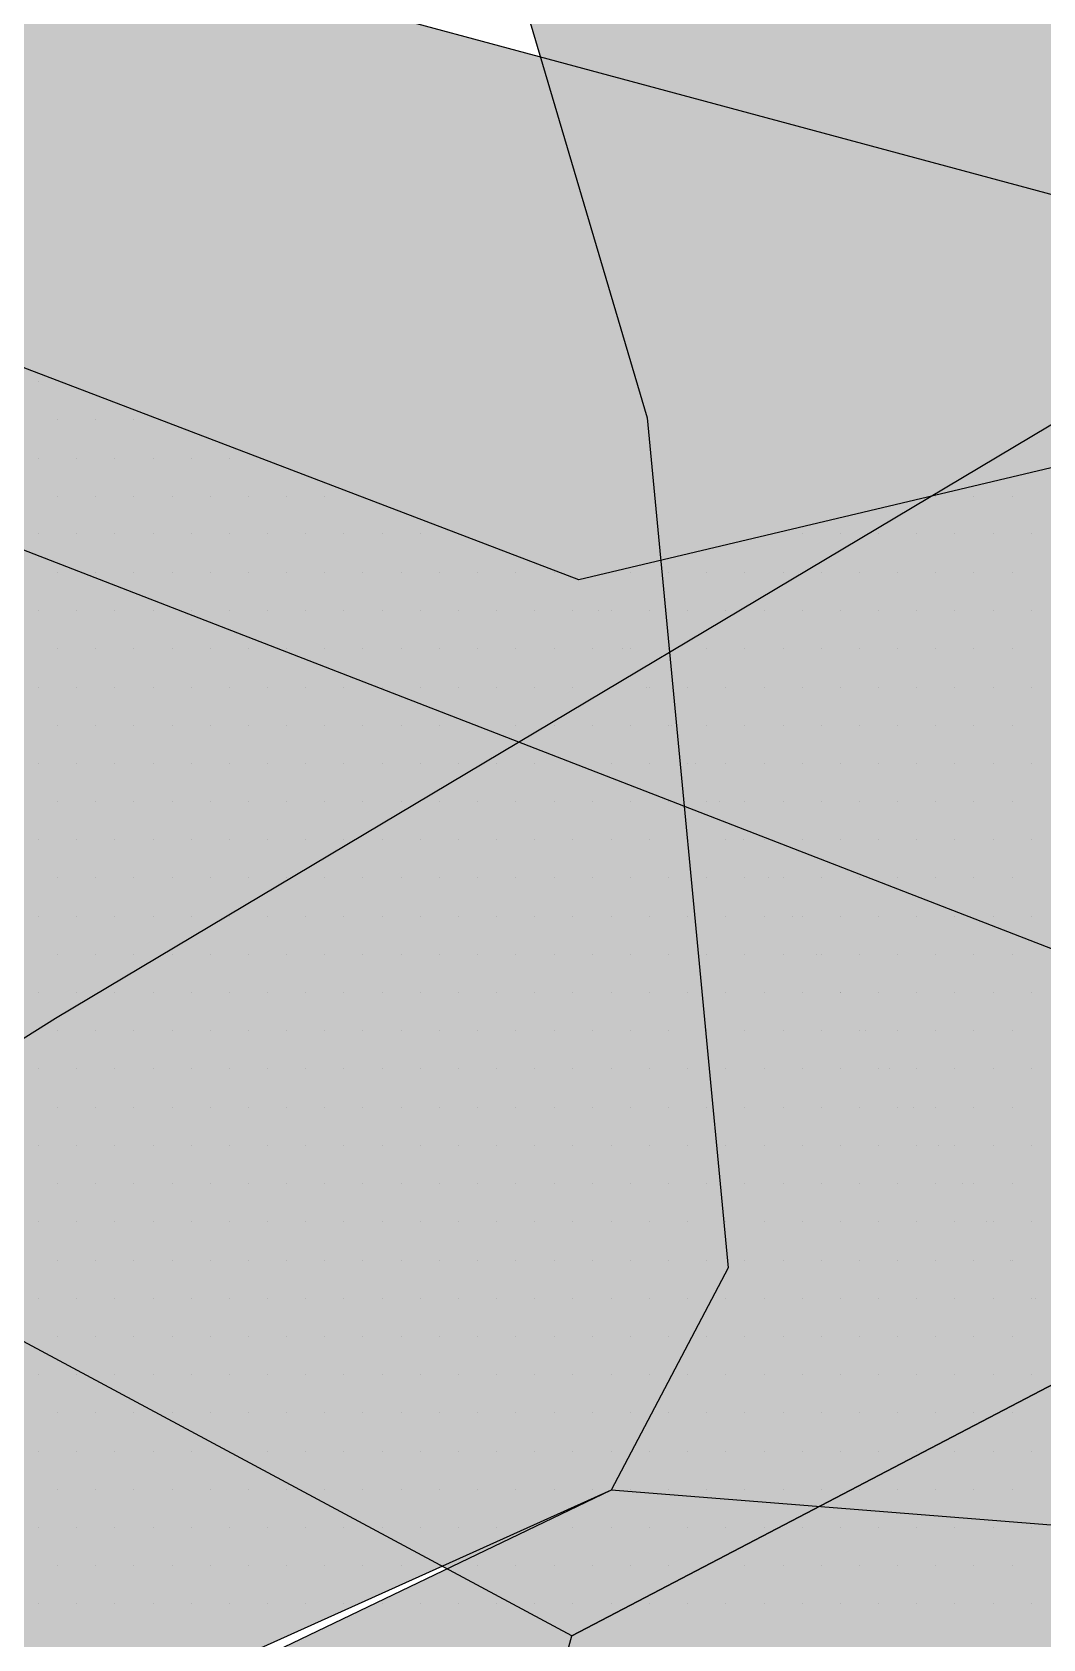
# Paper-space layout 'TOP_A1_00200_01-01-2017_MODELE' of a CAD drawing. Header units: metres. Extents: x 1274 to 2143, y 12 to 312.
# Drawn here: x 2044.582 to 2046.039, y 284.895 to 287.211 of the extents above; entities that cross this region are included whole.
import ezdxf

# ---------------------------------------------------------------- set-up
doc = ezdxf.new("R2010")
doc.units = ezdxf.units.M
doc.header["$LTSCALE"] = 2
doc.set_wipeout_variables(frame=1)
doc.linetypes.add('CACHEX2', pattern=[0.75, 0.5, -0.25])
for name, color, linetype in [('CARTOUCHE', 7, 'Continuous'), ('LOGO', 4, 'Continuous'), ('rosace', 7, 'Continuous')]:
    doc.layers.add(name, color=color, linetype=linetype)

# ---------------------------------------------------------------- blocks, each defined once
blk = doc.blocks.new('A$C715108E3')
at = {"layer": 'LOGO', "color": 131}
for p, q in [((-11.7628, -10.304), (-11.7628, -10.304)), ((-11.7174, -10.3952), (-11.7174, -10.3952)), ((-11.6252, -10.3952), (-11.6252, -10.3952)), ((-11.5342, -10.3952), (-11.5342, -10.3952)), ((-11.7628, -10.4878), (-11.7628, -10.4878)), ((-11.6713, -10.4878), (-11.6713, -10.4878)), ((-11.5795, -10.4878), (-11.5795, -10.4878)), ((-11.4877, -10.4878), (-11.4877, -10.4878)), ((-11.3966, -10.4878), (-11.3966, -10.4878)), ((-11.3046, -10.4878), (-11.3046, -10.4878)), ((-11.7174, -10.5791), (-11.7174, -10.5791)), ((-11.6252, -10.5791), (-11.6252, -10.5791)), ((-11.5342, -10.5791), (-11.5342, -10.5791)), ((-11.4421, -10.5791), (-11.4421, -10.5791)), ((-11.3501, -10.5791), (-11.3501, -10.5791)), ((-11.2587, -10.5791), (-11.2587, -10.5791)), ((-11.1668, -10.5791), (-11.1668, -10.5791)), ((-11.0748, -10.5791), (-11.0748, -10.5791)), ((-9.6182, -10.5791), (-9.6182, -10.5791)), ((-9.6072, -10.5791), (-9.6072, -10.5791)), ((-9.5159, -10.5791), (-9.5159, -10.5791)), ((-9.4239, -10.5791), (-9.4239, -10.5791)), ((-11.7628, -10.6702), (-11.7628, -10.6702)), ((-11.6713, -10.6702), (-11.6713, -10.6702)), ((-11.5795, -10.6702), (-11.5795, -10.6702)), ((-11.4877, -10.6702), (-11.4877, -10.6702)), ((-11.3966, -10.6702), (-11.3966, -10.6702)), ((-11.3046, -10.6702), (-11.3046, -10.6702)), ((-11.2124, -10.6702), (-11.2124, -10.6702)), ((-11.1213, -10.6702), (-11.1213, -10.6702)), ((-11.0293, -10.6702), (-11.0293, -10.6702)), ((-10.9374, -10.6702), (-10.9374, -10.6702)), ((-10.846, -10.6702), (-10.846, -10.6702)), ((-10.7541, -10.6702), (-10.7541, -10.6702)), ((-10.0047, -10.6702), (-10.0047, -10.6702)), ((-9.9284, -10.6702), (-9.9284, -10.6702)), ((-9.8368, -10.6702), (-9.8368, -10.6702)), ((-9.7447, -10.6702), (-9.7447, -10.6702)), ((-9.6535, -10.6702), (-9.6535, -10.6702)), ((-9.5614, -10.6702), (-9.5614, -10.6702)), ((-9.4696, -10.6702), (-9.4696, -10.6702)), ((-9.3778, -10.6702), (-9.3778, -10.6702)), ((-11.7174, -10.763), (-11.7174, -10.763)), ((-11.6252, -10.763), (-11.6252, -10.763)), ((-11.5342, -10.763), (-11.5342, -10.763)), ((-11.4421, -10.763), (-11.4421, -10.763)), ((-11.3501, -10.763), (-11.3501, -10.763)), ((-11.2587, -10.763), (-11.2587, -10.763)), ((-11.1668, -10.763), (-11.1668, -10.763)), ((-11.0748, -10.763), (-11.0748, -10.763)), ((-10.9835, -10.763), (-10.9835, -10.763)), ((-10.8917, -10.763), (-10.8917, -10.763)), ((-10.7995, -10.763), (-10.7995, -10.763)), ((-10.7084, -10.763), (-10.7084, -10.763)), ((-10.6166, -10.763), (-10.6166, -10.763)), ((-10.5246, -10.763), (-10.5246, -10.763)), ((-10.3921, -10.763), (-10.3921, -10.763)), ((-10.3413, -10.763), (-10.3413, -10.763)), ((-10.2496, -10.763), (-10.2496, -10.763)), ((-10.1576, -10.763), (-10.1576, -10.763)), ((-10.0662, -10.763), (-10.0662, -10.763)), ((-9.9745, -10.763), (-9.9745, -10.763)), ((-9.8825, -10.763), (-9.8825, -10.763)), ((-9.7912, -10.763), (-9.7912, -10.763)), ((-9.6992, -10.763), (-9.6992, -10.763)), ((-9.6072, -10.763), (-9.6072, -10.763)), ((-9.5159, -10.763), (-9.5159, -10.763)), ((-9.4239, -10.763), (-9.4239, -10.763)), ((-11.7628, -10.8542), (-11.7628, -10.8542)), ((-11.6713, -10.8542), (-11.6713, -10.8542)), ((-11.5795, -10.8542), (-11.5795, -10.8542)), ((-11.4877, -10.8542), (-11.4877, -10.8542)), ((-11.3966, -10.8542), (-11.3966, -10.8542)), ((-11.3046, -10.8542), (-11.3046, -10.8542)), ((-11.2124, -10.8542), (-11.2124, -10.8542)), ((-11.1213, -10.8542), (-11.1213, -10.8542)), ((-11.0293, -10.8542), (-11.0293, -10.8542)), ((-10.9374, -10.8542), (-10.9374, -10.8542)), ((-10.846, -10.8542), (-10.846, -10.8542)), ((-10.7541, -10.8542), (-10.7541, -10.8542)), ((-10.6623, -10.8542), (-10.6623, -10.8542)), ((-10.5705, -10.8542), (-10.5705, -10.8542)), ((-10.479, -10.8542), (-10.479, -10.8542)), ((-10.4179, -10.8542), (-10.4179, -10.8542)), ((-10.387, -10.8542), (-10.387, -10.8542)), ((-10.2954, -10.8542), (-10.2954, -10.8542)), ((-10.2037, -10.8542), (-10.2037, -10.8542)), ((-10.1121, -10.8542), (-10.1121, -10.8542)), ((-10.02, -10.8542), (-10.02, -10.8542)), ((-9.9284, -10.8542), (-9.9284, -10.8542)), ((-9.8368, -10.8542), (-9.8368, -10.8542)), ((-9.7447, -10.8542), (-9.7447, -10.8542)), ((-9.6535, -10.8542), (-9.6535, -10.8542)), ((-9.5614, -10.8542), (-9.5614, -10.8542)), ((-9.4696, -10.8542), (-9.4696, -10.8542)), ((-9.3778, -10.8542), (-9.3778, -10.8542)), ((-11.7174, -10.9455), (-11.7174, -10.9455)), ((-11.6252, -10.9455), (-11.6252, -10.9455)), ((-11.5342, -10.9455), (-11.5342, -10.9455)), ((-11.4421, -10.9455), (-11.4421, -10.9455)), ((-11.3501, -10.9455), (-11.3501, -10.9455)), ((-11.2587, -10.9455), (-11.2587, -10.9455)), ((-11.1668, -10.9455), (-11.1668, -10.9455)), ((-11.0748, -10.9455), (-11.0748, -10.9455)), ((-10.9835, -10.9455), (-10.9835, -10.9455)), ((-10.8917, -10.9455), (-10.8917, -10.9455)), ((-10.7995, -10.9455), (-10.7995, -10.9455)), ((-10.7084, -10.9455), (-10.7084, -10.9455)), ((-10.6166, -10.9455), (-10.6166, -10.9455)), ((-10.5246, -10.9455), (-10.5246, -10.9455)), ((-10.4325, -10.9455), (-10.4325, -10.9455)), ((-10.3598, -10.9455), (-10.3598, -10.9455)), ((-10.3413, -10.9455), (-10.3413, -10.9455)), ((-10.2496, -10.9455), (-10.2496, -10.9455)), ((-10.1576, -10.9455), (-10.1576, -10.9455)), ((-10.0662, -10.9455), (-10.0662, -10.9455)), ((-9.9745, -10.9455), (-9.9745, -10.9455)), ((-9.8825, -10.9455), (-9.8825, -10.9455)), ((-9.7912, -10.9455), (-9.7912, -10.9455)), ((-9.6992, -10.9455), (-9.6992, -10.9455)), ((-9.6072, -10.9455), (-9.6072, -10.9455)), ((-9.5159, -10.9455), (-9.5159, -10.9455)), ((-9.4239, -10.9455), (-9.4239, -10.9455)), ((-11.7628, -11.0383), (-11.7628, -11.0383)), ((-11.6713, -11.0383), (-11.6713, -11.0383)), ((-11.5795, -11.0383), (-11.5795, -11.0383)), ((-11.4877, -11.0383), (-11.4877, -11.0383)), ((-11.3966, -11.0383), (-11.3966, -11.0383)), ((-11.3046, -11.0383), (-11.3046, -11.0383)), ((-11.2124, -11.0383), (-11.2124, -11.0383)), ((-11.1213, -11.0383), (-11.1213, -11.0383)), ((-11.0293, -11.0383), (-11.0293, -11.0383)), ((-10.9374, -11.0383), (-10.9374, -11.0383)), ((-10.846, -11.0383), (-10.846, -11.0383)), ((-10.7541, -11.0383), (-10.7541, -11.0383)), ((-10.6623, -11.0383), (-10.6623, -11.0383)), ((-10.5705, -11.0383), (-10.5705, -11.0383)), ((-10.479, -11.0383), (-10.479, -11.0383)), ((-10.387, -11.0383), (-10.387, -11.0383)), ((-10.3015, -11.0383), (-10.3015, -11.0383)), ((-10.2954, -11.0383), (-10.2954, -11.0383)), ((-10.2037, -11.0383), (-10.2037, -11.0383)), ((-10.1121, -11.0383), (-10.1121, -11.0383)), ((-10.02, -11.0383), (-10.02, -11.0383)), ((-9.9284, -11.0383), (-9.9284, -11.0383)), ((-9.8368, -11.0383), (-9.8368, -11.0383)), ((-9.7447, -11.0383), (-9.7447, -11.0383)), ((-9.6535, -11.0383), (-9.6535, -11.0383)), ((-9.5614, -11.0383), (-9.5614, -11.0383)), ((-9.4696, -11.0383), (-9.4696, -11.0383)), ((-9.3778, -11.0383), (-9.3778, -11.0383)), ((-11.7174, -11.1293), (-11.7174, -11.1293)), ((-11.6252, -11.1293), (-11.6252, -11.1293)), ((-11.5342, -11.1293), (-11.5342, -11.1293)), ((-11.4421, -11.1293), (-11.4421, -11.1293)), ((-11.3501, -11.1293), (-11.3501, -11.1293)), ((-11.2587, -11.1293), (-11.2587, -11.1293)), ((-11.1668, -11.1293), (-11.1668, -11.1293)), ((-11.0748, -11.1293), (-11.0748, -11.1293)), ((-10.9835, -11.1293), (-10.9835, -11.1293)), ((-10.8917, -11.1293), (-10.8917, -11.1293)), ((-10.7995, -11.1293), (-10.7995, -11.1293)), ((-10.7084, -11.1293), (-10.7084, -11.1293)), ((-10.6166, -11.1293), (-10.6166, -11.1293)), ((-10.5246, -11.1293), (-10.5246, -11.1293)), ((-10.4325, -11.1293), (-10.4325, -11.1293)), ((-10.3415, -11.1293), (-10.3415, -11.1293)), ((-10.2496, -11.1293), (-10.2496, -11.1293)), ((-10.2434, -11.1293), (-10.2434, -11.1293)), ((-10.1576, -11.1293), (-10.1576, -11.1293)), ((-10.0662, -11.1293), (-10.0662, -11.1293)), ((-9.9745, -11.1293), (-9.9745, -11.1293)), ((-9.8825, -11.1293), (-9.8825, -11.1293)), ((-9.7912, -11.1293), (-9.7912, -11.1293)), ((-9.6992, -11.1293), (-9.6992, -11.1293)), ((-9.6072, -11.1293), (-9.6072, -11.1293)), ((-9.5159, -11.1293), (-9.5159, -11.1293)), ((-9.4239, -11.1293), (-9.4239, -11.1293)), ((-11.7628, -11.2208), (-11.7628, -11.2208)), ((-11.6713, -11.2208), (-11.6713, -11.2208)), ((-11.5795, -11.2208), (-11.5795, -11.2208)), ((-11.4877, -11.2208), (-11.4877, -11.2208)), ((-11.3966, -11.2208), (-11.3966, -11.2208)), ((-11.3046, -11.2208), (-11.3046, -11.2208)), ((-11.2124, -11.2208), (-11.2124, -11.2208)), ((-11.1213, -11.2208), (-11.1213, -11.2208)), ((-11.0293, -11.2208), (-11.0293, -11.2208)), ((-10.9374, -11.2208), (-10.9374, -11.2208)), ((-10.846, -11.2208), (-10.846, -11.2208)), ((-10.7541, -11.2208), (-10.7541, -11.2208)), ((-10.6623, -11.2208), (-10.6623, -11.2208)), ((-10.5705, -11.2208), (-10.5705, -11.2208)), ((-10.479, -11.2208), (-10.479, -11.2208)), ((-10.387, -11.2208), (-10.387, -11.2208)), ((-10.2954, -11.2208), (-10.2954, -11.2208)), ((-10.2037, -11.2208), (-10.2037, -11.2208)), ((-10.1848, -11.2208), (-10.1848, -11.2208)), ((-10.1121, -11.2208), (-10.1121, -11.2208)), ((-10.02, -11.2208), (-10.02, -11.2208)), ((-9.9284, -11.2208), (-9.9284, -11.2208)), ((-9.8368, -11.2208), (-9.8368, -11.2208)), ((-9.7447, -11.2208), (-9.7447, -11.2208)), ((-9.6535, -11.2208), (-9.6535, -11.2208)), ((-9.5614, -11.2208), (-9.5614, -11.2208)), ((-9.4696, -11.2208), (-9.4696, -11.2208)), ((-9.3778, -11.2208), (-9.3778, -11.2208)), ((-11.7174, -11.3132), (-11.7174, -11.3132)), ((-11.6252, -11.3132), (-11.6252, -11.3132)), ((-11.5342, -11.3132), (-11.5342, -11.3132)), ((-11.4421, -11.3132), (-11.4421, -11.3132)), ((-11.3501, -11.3132), (-11.3501, -11.3132)), ((-11.2587, -11.3132), (-11.2587, -11.3132)), ((-11.1668, -11.3132), (-11.1668, -11.3132)), ((-11.0748, -11.3132), (-11.0748, -11.3132)), ((-10.9835, -11.3132), (-10.9835, -11.3132)), ((-10.8917, -11.3132), (-10.8917, -11.3132)), ((-10.7995, -11.3132), (-10.7995, -11.3132)), ((-10.7084, -11.3132), (-10.7084, -11.3132)), ((-10.6166, -11.3132), (-10.6166, -11.3132)), ((-10.5246, -11.3132), (-10.5246, -11.3132)), ((-10.4325, -11.3132), (-10.4325, -11.3132)), ((-10.3415, -11.3132), (-10.3415, -11.3132)), ((-10.2496, -11.3132), (-10.2496, -11.3132)), ((-10.1578, -11.3132), (-10.1578, -11.3132)), ((-10.1267, -11.3132), (-10.1267, -11.3132)), ((-10.0662, -11.3132), (-10.0662, -11.3132)), ((-9.9745, -11.3132), (-9.9745, -11.3132)), ((-9.8825, -11.3132), (-9.8825, -11.3132)), ((-9.7912, -11.3132), (-9.7912, -11.3132)), ((-9.6992, -11.3132), (-9.6992, -11.3132)), ((-9.6072, -11.3132), (-9.6072, -11.3132)), ((-9.5159, -11.3132), (-9.5159, -11.3132)), ((-9.4239, -11.3132), (-9.4239, -11.3132)), ((-11.7628, -11.4048), (-11.7628, -11.4048)), ((-11.6713, -11.4048), (-11.6713, -11.4048)), ((-11.5795, -11.4048), (-11.5795, -11.4048)), ((-11.4877, -11.4048), (-11.4877, -11.4048)), ((-11.3966, -11.4048), (-11.3966, -11.4048)), ((-11.3046, -11.4048), (-11.3046, -11.4048)), ((-11.2124, -11.4048), (-11.2124, -11.4048)), ((-11.1213, -11.4048), (-11.1213, -11.4048)), ((-11.0293, -11.4048), (-11.0293, -11.4048)), ((-10.9374, -11.4048), (-10.9374, -11.4048)), ((-10.846, -11.4048), (-10.846, -11.4048)), ((-10.7541, -11.4048), (-10.7541, -11.4048)), ((-10.6623, -11.4048), (-10.6623, -11.4048)), ((-10.5705, -11.4048), (-10.5705, -11.4048)), ((-10.479, -11.4048), (-10.479, -11.4048)), ((-10.387, -11.4048), (-10.387, -11.4048)), ((-10.2954, -11.4048), (-10.2954, -11.4048)), ((-10.2037, -11.4048), (-10.2037, -11.4048)), ((-10.1117, -11.4048), (-10.1117, -11.4048)), ((-10.0684, -11.4048), (-10.0684, -11.4048)), ((-10.02, -11.4048), (-10.02, -11.4048)), ((-9.9284, -11.4048), (-9.9284, -11.4048)), ((-9.8368, -11.4048), (-9.8368, -11.4048)), ((-9.7447, -11.4048), (-9.7447, -11.4048)), ((-9.6535, -11.4048), (-9.6535, -11.4048)), ((-9.5614, -11.4048), (-9.5614, -11.4048)), ((-9.4696, -11.4048), (-9.4696, -11.4048)), ((-9.3778, -11.4048), (-9.3778, -11.4048)), ((-11.7174, -11.4959), (-11.7174, -11.4959)), ((-11.6252, -11.4959), (-11.6252, -11.4959)), ((-11.5342, -11.4959), (-11.5342, -11.4959)), ((-11.4421, -11.4959), (-11.4421, -11.4959)), ((-11.3501, -11.4959), (-11.3501, -11.4959)), ((-11.2587, -11.4959), (-11.2587, -11.4959)), ((-11.1668, -11.4959), (-11.1668, -11.4959)), ((-11.0748, -11.4959), (-11.0748, -11.4959)), ((-10.9835, -11.4959), (-10.9835, -11.4959)), ((-10.8917, -11.4959), (-10.8917, -11.4959)), ((-10.7995, -11.4959), (-10.7995, -11.4959)), ((-10.7084, -11.4959), (-10.7084, -11.4959)), ((-10.6166, -11.4959), (-10.6166, -11.4959)), ((-10.5246, -11.4959), (-10.5246, -11.4959)), ((-10.4325, -11.4959), (-10.4325, -11.4959)), ((-10.3415, -11.4959), (-10.3415, -11.4959)), ((-10.2496, -11.4959), (-10.2496, -11.4959)), ((-10.1578, -11.4959), (-10.1578, -11.4959)), ((-10.0662, -11.4959), (-10.0662, -11.4959)), ((-10.0103, -11.4959), (-10.0103, -11.4959)), ((-9.9745, -11.4959), (-9.9745, -11.4959)), ((-9.8825, -11.4959), (-9.8825, -11.4959)), ((-9.7912, -11.4959), (-9.7912, -11.4959)), ((-9.6992, -11.4959), (-9.6992, -11.4959)), ((-9.6072, -11.4959), (-9.6072, -11.4959)), ((-9.5159, -11.4959), (-9.5159, -11.4959)), ((-9.4239, -11.4959), (-9.4239, -11.4959)), ((-11.7628, -11.5885), (-11.7628, -11.5885)), ((-11.6713, -11.5885), (-11.6713, -11.5885)), ((-11.5795, -11.5885), (-11.5795, -11.5885)), ((-11.4877, -11.5885), (-11.4877, -11.5885)), ((-11.3966, -11.5885), (-11.3966, -11.5885)), ((-11.3046, -11.5885), (-11.3046, -11.5885)), ((-11.2124, -11.5885), (-11.2124, -11.5885)), ((-11.1213, -11.5885), (-11.1213, -11.5885)), ((-11.0293, -11.5885), (-11.0293, -11.5885)), ((-10.9374, -11.5885), (-10.9374, -11.5885)), ((-10.846, -11.5885), (-10.846, -11.5885)), ((-10.7541, -11.5885), (-10.7541, -11.5885)), ((-10.6623, -11.5885), (-10.6623, -11.5885)), ((-10.5705, -11.5885), (-10.5705, -11.5885)), ((-10.479, -11.5885), (-10.479, -11.5885)), ((-10.387, -11.5885), (-10.387, -11.5885)), ((-10.2954, -11.5885), (-10.2954, -11.5885)), ((-10.2037, -11.5885), (-10.2037, -11.5885)), ((-10.1117, -11.5885), (-10.1117, -11.5885)), ((-10.0199, -11.5885), (-10.0199, -11.5885)), ((-9.952, -11.5885), (-9.952, -11.5885)), ((-9.9284, -11.5885), (-9.9284, -11.5885)), ((-9.8368, -11.5885), (-9.8368, -11.5885)), ((-9.7447, -11.5885), (-9.7447, -11.5885)), ((-9.6535, -11.5885), (-9.6535, -11.5885)), ((-9.5614, -11.5885), (-9.5614, -11.5885)), ((-9.4696, -11.5885), (-9.4696, -11.5885)), ((-9.3778, -11.5885), (-9.3778, -11.5885)), ((-11.7174, -11.68), (-11.7174, -11.68)), ((-11.6252, -11.68), (-11.6252, -11.68)), ((-11.5342, -11.68), (-11.5342, -11.68)), ((-11.4421, -11.68), (-11.4421, -11.68)), ((-11.3501, -11.68), (-11.3501, -11.68)), ((-11.2587, -11.68), (-11.2587, -11.68)), ((-11.1668, -11.68), (-11.1668, -11.68)), ((-11.0748, -11.68), (-11.0748, -11.68)), ((-10.9835, -11.68), (-10.9835, -11.68)), ((-10.8917, -11.68), (-10.8917, -11.68)), ((-10.7995, -11.68), (-10.7995, -11.68)), ((-10.7084, -11.68), (-10.7084, -11.68)), ((-10.6166, -11.68), (-10.6166, -11.68)), ((-10.5246, -11.68), (-10.5246, -11.68)), ((-10.4325, -11.68), (-10.4325, -11.68)), ((-10.3415, -11.68), (-10.3415, -11.68)), ((-10.2496, -11.68), (-10.2496, -11.68)), ((-10.1578, -11.68), (-10.1578, -11.68)), ((-10.0662, -11.68), (-10.0662, -11.68)), ((-9.9745, -11.68), (-9.9745, -11.68)), ((-9.8934, -11.68), (-9.8934, -11.68)), ((-9.8825, -11.68), (-9.8825, -11.68)), ((-9.7912, -11.68), (-9.7912, -11.68)), ((-9.6992, -11.68), (-9.6992, -11.68)), ((-9.6072, -11.68), (-9.6072, -11.68)), ((-9.5159, -11.68), (-9.5159, -11.68)), ((-9.4239, -11.68), (-9.4239, -11.68)), ((-11.7628, -11.7722), (-11.7628, -11.7722)), ((-11.6713, -11.7722), (-11.6713, -11.7722)), ((-11.5795, -11.7722), (-11.5795, -11.7722)), ((-11.4877, -11.7722), (-11.4877, -11.7722)), ((-11.3966, -11.7722), (-11.3966, -11.7722)), ((-11.3046, -11.7722), (-11.3046, -11.7722)), ((-11.2124, -11.7722), (-11.2124, -11.7722)), ((-11.1213, -11.7722), (-11.1213, -11.7722)), ((-11.0293, -11.7722), (-11.0293, -11.7722)), ((-10.9374, -11.7722), (-10.9374, -11.7722)), ((-10.846, -11.7722), (-10.846, -11.7722)), ((-10.7541, -11.7722), (-10.7541, -11.7722)), ((-10.6623, -11.7722), (-10.6623, -11.7722)), ((-10.5705, -11.7722), (-10.5705, -11.7722)), ((-10.479, -11.7722), (-10.479, -11.7722)), ((-10.387, -11.7722), (-10.387, -11.7722)), ((-10.2954, -11.7722), (-10.2954, -11.7722)), ((-10.2037, -11.7722), (-10.2037, -11.7722)), ((-10.1117, -11.7722), (-10.1117, -11.7722)), ((-10.0199, -11.7722), (-10.0199, -11.7722)), ((-9.9284, -11.7722), (-9.9284, -11.7722)), ((-9.8368, -11.7722), (-9.8368, -11.7722)), ((-9.8353, -11.7722), (-9.8353, -11.7722)), ((-9.7447, -11.7722), (-9.7447, -11.7722)), ((-9.6535, -11.7722), (-9.6535, -11.7722)), ((-9.5614, -11.7722), (-9.5614, -11.7722)), ((-9.4696, -11.7722), (-9.4696, -11.7722)), ((-9.3778, -11.7722), (-9.3778, -11.7722)), ((-11.7174, -11.8636), (-11.7174, -11.8636)), ((-11.6252, -11.8636), (-11.6252, -11.8636)), ((-11.5342, -11.8636), (-11.5342, -11.8636)), ((-11.4421, -11.8636), (-11.4421, -11.8636)), ((-11.3501, -11.8636), (-11.3501, -11.8636)), ((-11.2587, -11.8636), (-11.2587, -11.8636)), ((-11.1668, -11.8636), (-11.1668, -11.8636)), ((-11.0748, -11.8636), (-11.0748, -11.8636)), ((-10.9835, -11.8636), (-10.9835, -11.8636)), ((-10.8917, -11.8636), (-10.8917, -11.8636)), ((-10.7995, -11.8636), (-10.7995, -11.8636)), ((-10.7084, -11.8636), (-10.7084, -11.8636)), ((-10.6166, -11.8636), (-10.6166, -11.8636)), ((-10.5246, -11.8636), (-10.5246, -11.8636)), ((-10.4325, -11.8636), (-10.4325, -11.8636)), ((-10.3415, -11.8636), (-10.3415, -11.8636)), ((-10.2496, -11.8636), (-10.2496, -11.8636)), ((-10.1578, -11.8636), (-10.1578, -11.8636)), ((-10.0662, -11.8636), (-10.0662, -11.8636)), ((-9.9745, -11.8636), (-9.9745, -11.8636)), ((-9.8825, -11.8636), (-9.8825, -11.8636)), ((-9.7912, -11.8636), (-9.7912, -11.8636)), ((-9.777, -11.8636), (-9.777, -11.8636)), ((-9.6992, -11.8636), (-9.6992, -11.8636)), ((-9.6072, -11.8636), (-9.6072, -11.8636)), ((-9.5159, -11.8636), (-9.5159, -11.8636)), ((-9.4239, -11.8636), (-9.4239, -11.8636)), ((-11.7628, -11.9551), (-11.7628, -11.9551)), ((-11.6713, -11.9551), (-11.6713, -11.9551)), ((-11.5795, -11.9551), (-11.5795, -11.9551)), ((-11.4877, -11.9551), (-11.4877, -11.9551)), ((-11.3966, -11.9551), (-11.3966, -11.9551)), ((-11.3046, -11.9551), (-11.3046, -11.9551)), ((-11.2124, -11.9551), (-11.2124, -11.9551)), ((-11.1213, -11.9551), (-11.1213, -11.9551)), ((-11.0293, -11.9551), (-11.0293, -11.9551)), ((-10.9374, -11.9551), (-10.9374, -11.9551)), ((-10.846, -11.9551), (-10.846, -11.9551)), ((-10.7541, -11.9551), (-10.7541, -11.9551)), ((-10.6623, -11.9551), (-10.6623, -11.9551)), ((-10.5705, -11.9551), (-10.5705, -11.9551)), ((-10.479, -11.9551), (-10.479, -11.9551)), ((-10.387, -11.9551), (-10.387, -11.9551)), ((-10.2954, -11.9551), (-10.2954, -11.9551)), ((-10.2037, -11.9551), (-10.2037, -11.9551)), ((-10.1117, -11.9551), (-10.1117, -11.9551)), ((-10.0199, -11.9551), (-10.0199, -11.9551)), ((-9.9284, -11.9551), (-9.9284, -11.9551)), ((-9.8368, -11.9551), (-9.8368, -11.9551)), ((-9.7447, -11.9551), (-9.7447, -11.9551)), ((-9.7189, -11.9551), (-9.7189, -11.9551)), ((-9.6535, -11.9551), (-9.6535, -11.9551)), ((-9.5614, -11.9551), (-9.5614, -11.9551)), ((-9.4696, -11.9551), (-9.4696, -11.9551)), ((-9.3778, -11.9551), (-9.3778, -11.9551)), ((-11.7174, -12.0473), (-11.7174, -12.0473)), ((-11.6252, -12.0473), (-11.6252, -12.0473)), ((-11.5342, -12.0473), (-11.5342, -12.0473)), ((-11.4421, -12.0473), (-11.4421, -12.0473)), ((-11.3501, -12.0473), (-11.3501, -12.0473)), ((-11.2587, -12.0473), (-11.2587, -12.0473)), ((-11.1668, -12.0473), (-11.1668, -12.0473)), ((-11.0748, -12.0473), (-11.0748, -12.0473)), ((-10.9835, -12.0473), (-10.9835, -12.0473)), ((-10.8917, -12.0473), (-10.8917, -12.0473)), ((-10.7995, -12.0473), (-10.7995, -12.0473)), ((-10.7084, -12.0473), (-10.7084, -12.0473)), ((-10.6166, -12.0473), (-10.6166, -12.0473)), ((-10.5246, -12.0473), (-10.5246, -12.0473)), ((-10.4325, -12.0473), (-10.4325, -12.0473)), ((-10.3415, -12.0473), (-10.3415, -12.0473)), ((-10.2496, -12.0473), (-10.2496, -12.0473)), ((-10.1578, -12.0473), (-10.1578, -12.0473)), ((-10.0662, -12.0473), (-10.0662, -12.0473)), ((-9.9745, -12.0473), (-9.9745, -12.0473)), ((-9.8825, -12.0473), (-9.8825, -12.0473)), ((-9.7912, -12.0473), (-9.7912, -12.0473)), ((-9.6992, -12.0473), (-9.6992, -12.0473)), ((-9.6606, -12.0473), (-9.6606, -12.0473)), ((-9.6072, -12.0473), (-9.6072, -12.0473)), ((-9.5159, -12.0473), (-9.5159, -12.0473)), ((-9.4239, -12.0473), (-9.4239, -12.0473)), ((-11.7628, -12.1388), (-11.7628, -12.1388)), ((-11.6713, -12.1388), (-11.6713, -12.1388)), ((-11.5795, -12.1388), (-11.5795, -12.1388)), ((-11.4877, -12.1388), (-11.4877, -12.1388)), ((-11.3966, -12.1388), (-11.3966, -12.1388)), ((-11.3046, -12.1388), (-11.3046, -12.1388)), ((-11.2124, -12.1388), (-11.2124, -12.1388)), ((-11.1213, -12.1388), (-11.1213, -12.1388)), ((-11.0293, -12.1388), (-11.0293, -12.1388)), ((-10.9374, -12.1388), (-10.9374, -12.1388)), ((-10.846, -12.1388), (-10.846, -12.1388)), ((-10.7541, -12.1388), (-10.7541, -12.1388)), ((-10.6623, -12.1388), (-10.6623, -12.1388)), ((-10.5705, -12.1388), (-10.5705, -12.1388)), ((-10.479, -12.1388), (-10.479, -12.1388)), ((-10.387, -12.1388), (-10.387, -12.1388)), ((-10.2954, -12.1388), (-10.2954, -12.1388)), ((-10.2037, -12.1388), (-10.2037, -12.1388)), ((-10.1117, -12.1388), (-10.1117, -12.1388)), ((-10.0199, -12.1388), (-10.0199, -12.1388)), ((-9.9284, -12.1388), (-9.9284, -12.1388)), ((-9.8368, -12.1388), (-9.8368, -12.1388)), ((-9.7447, -12.1388), (-9.7447, -12.1388)), ((-9.6537, -12.1388), (-9.6537, -12.1388)), ((-9.6016, -12.1388), (-9.6016, -12.1388)), ((-9.5614, -12.1388), (-9.5614, -12.1388)), ((-9.4696, -12.1388), (-9.4696, -12.1388)), ((-9.3778, -12.1388), (-9.3778, -12.1388)), ((-11.7174, -12.23), (-11.7174, -12.23)), ((-11.6252, -12.23), (-11.6252, -12.23)), ((-11.5342, -12.23), (-11.5342, -12.23)), ((-11.4421, -12.23), (-11.4421, -12.23)), ((-11.3501, -12.23), (-11.3501, -12.23)), ((-11.2587, -12.23), (-11.2587, -12.23)), ((-11.1668, -12.23), (-11.1668, -12.23)), ((-11.0748, -12.23), (-11.0748, -12.23)), ((-10.9835, -12.23), (-10.9835, -12.23)), ((-10.8917, -12.23), (-10.8917, -12.23)), ((-10.7995, -12.23), (-10.7995, -12.23)), ((-10.7084, -12.23), (-10.7084, -12.23)), ((-10.6166, -12.23), (-10.6166, -12.23)), ((-10.5246, -12.23), (-10.5246, -12.23)), ((-10.4325, -12.23), (-10.4325, -12.23)), ((-10.3415, -12.23), (-10.3415, -12.23)), ((-10.2496, -12.23), (-10.2496, -12.23)), ((-10.1578, -12.23), (-10.1578, -12.23)), ((-10.0662, -12.23), (-10.0662, -12.23)), ((-9.9745, -12.23), (-9.9745, -12.23)), ((-9.8825, -12.23), (-9.8825, -12.23)), ((-9.7912, -12.23), (-9.7912, -12.23)), ((-9.6992, -12.23), (-9.6992, -12.23)), ((-9.6072, -12.23), (-9.6072, -12.23)), ((-9.5435, -12.23), (-9.5435, -12.23)), ((-9.5159, -12.23), (-9.5159, -12.23)), ((-9.4239, -12.23), (-9.4239, -12.23)), ((-11.7628, -12.3224), (-11.7628, -12.3224)), ((-11.6713, -12.3224), (-11.6713, -12.3224)), ((-11.5795, -12.3224), (-11.5795, -12.3224)), ((-11.4877, -12.3224), (-11.4877, -12.3224)), ((-11.3966, -12.3224), (-11.3966, -12.3224)), ((-11.3046, -12.3224), (-11.3046, -12.3224)), ((-11.2124, -12.3224), (-11.2124, -12.3224)), ((-11.1213, -12.3224), (-11.1213, -12.3224)), ((-11.0293, -12.3224), (-11.0293, -12.3224)), ((-10.9374, -12.3224), (-10.9374, -12.3224)), ((-10.846, -12.3224), (-10.846, -12.3224)), ((-10.7541, -12.3224), (-10.7541, -12.3224)), ((-10.6623, -12.3224), (-10.6623, -12.3224)), ((-10.5705, -12.3224), (-10.5705, -12.3224)), ((-10.479, -12.3224), (-10.479, -12.3224)), ((-10.387, -12.3224), (-10.387, -12.3224)), ((-10.2954, -12.3224), (-10.2954, -12.3224)), ((-10.2037, -12.3224), (-10.2037, -12.3224)), ((-10.1117, -12.3224), (-10.1117, -12.3224)), ((-10.0199, -12.3224), (-10.0199, -12.3224)), ((-9.9284, -12.3224), (-9.9284, -12.3224)), ((-9.8368, -12.3224), (-9.8368, -12.3224)), ((-9.7447, -12.3224), (-9.7447, -12.3224)), ((-9.6537, -12.3224), (-9.6537, -12.3224)), ((-9.5616, -12.3224), (-9.5616, -12.3224)), ((-9.4854, -12.3224), (-9.4854, -12.3224)), ((-9.4696, -12.3224), (-9.4696, -12.3224)), ((-9.3778, -12.3224), (-9.3778, -12.3224)), ((-11.7174, -12.4139), (-11.7174, -12.4139)), ((-11.6252, -12.4139), (-11.6252, -12.4139)), ((-11.5342, -12.4139), (-11.5342, -12.4139)), ((-11.4421, -12.4139), (-11.4421, -12.4139)), ((-11.3501, -12.4139), (-11.3501, -12.4139)), ((-11.2587, -12.4139), (-11.2587, -12.4139)), ((-11.1668, -12.4139), (-11.1668, -12.4139)), ((-11.0748, -12.4139), (-11.0748, -12.4139)), ((-10.9835, -12.4139), (-10.9835, -12.4139)), ((-10.8917, -12.4139), (-10.8917, -12.4139)), ((-10.7995, -12.4139), (-10.7995, -12.4139)), ((-10.7084, -12.4139), (-10.7084, -12.4139)), ((-10.6166, -12.4139), (-10.6166, -12.4139)), ((-10.5246, -12.4139), (-10.5246, -12.4139)), ((-10.4325, -12.4139), (-10.4325, -12.4139)), ((-10.3415, -12.4139), (-10.3415, -12.4139)), ((-10.2496, -12.4139), (-10.2496, -12.4139)), ((-10.1578, -12.4139), (-10.1578, -12.4139)), ((-10.0662, -12.4139), (-10.0662, -12.4139)), ((-9.9745, -12.4139), (-9.9745, -12.4139)), ((-9.8825, -12.4139), (-9.8825, -12.4139)), ((-9.7912, -12.4139), (-9.7912, -12.4139)), ((-9.6992, -12.4139), (-9.6992, -12.4139)), ((-9.6072, -12.4139), (-9.6072, -12.4139)), ((-9.5159, -12.4139), (-9.5159, -12.4139)), ((-9.4273, -12.4139), (-9.4273, -12.4139)), ((-9.4239, -12.4139), (-9.4239, -12.4139)), ((-11.7628, -12.5053), (-11.7628, -12.5053)), ((-11.6713, -12.5053), (-11.6713, -12.5053)), ((-11.5795, -12.5053), (-11.5795, -12.5053)), ((-11.4877, -12.5053), (-11.4877, -12.5053)), ((-11.3966, -12.5053), (-11.3966, -12.5053)), ((-11.3046, -12.5053), (-11.3046, -12.5053)), ((-11.2124, -12.5053), (-11.2124, -12.5053)), ((-11.1213, -12.5053), (-11.1213, -12.5053)), ((-11.0293, -12.5053), (-11.0293, -12.5053)), ((-10.9374, -12.5053), (-10.9374, -12.5053)), ((-10.846, -12.5053), (-10.846, -12.5053)), ((-10.7541, -12.5053), (-10.7541, -12.5053)), ((-10.6623, -12.5053), (-10.6623, -12.5053)), ((-10.5705, -12.5053), (-10.5705, -12.5053)), ((-10.479, -12.5053), (-10.479, -12.5053)), ((-10.387, -12.5053), (-10.387, -12.5053)), ((-10.2954, -12.5053), (-10.2954, -12.5053)), ((-10.2037, -12.5053), (-10.2037, -12.5053)), ((-10.1117, -12.5053), (-10.1117, -12.5053)), ((-10.0199, -12.5053), (-10.0199, -12.5053)), ((-9.9284, -12.5053), (-9.9284, -12.5053)), ((-9.8368, -12.5053), (-9.8368, -12.5053)), ((-9.7447, -12.5053), (-9.7447, -12.5053)), ((-9.6537, -12.5053), (-9.6537, -12.5053)), ((-9.5616, -12.5053), (-9.5616, -12.5053)), ((-9.4696, -12.5053), (-9.4696, -12.5053)), ((-9.3778, -12.5053), (-9.3778, -12.5053)), ((-9.3684, -12.5053), (-9.3684, -12.5053)), ((-11.7174, -12.5977), (-11.7174, -12.5977)), ((-11.6252, -12.5977), (-11.6252, -12.5977)), ((-11.5342, -12.5977), (-11.5342, -12.5977)), ((-11.4421, -12.5977), (-11.4421, -12.5977)), ((-11.3501, -12.5977), (-11.3501, -12.5977)), ((-11.2587, -12.5977), (-11.2587, -12.5977)), ((-11.1668, -12.5977), (-11.1668, -12.5977)), ((-11.0748, -12.5977), (-11.0748, -12.5977)), ((-10.9835, -12.5977), (-10.9835, -12.5977)), ((-10.8917, -12.5977), (-10.8917, -12.5977)), ((-10.7995, -12.5977), (-10.7995, -12.5977)), ((-10.7084, -12.5977), (-10.7084, -12.5977)), ((-10.6166, -12.5977), (-10.6166, -12.5977)), ((-10.5246, -12.5977), (-10.5246, -12.5977)), ((-10.4325, -12.5977), (-10.4325, -12.5977)), ((-10.3415, -12.5977), (-10.3415, -12.5977)), ((-10.2496, -12.5977), (-10.2496, -12.5977)), ((-10.1578, -12.5977), (-10.1578, -12.5977)), ((-10.0662, -12.5977), (-10.0662, -12.5977)), ((-9.9745, -12.5977), (-9.9745, -12.5977)), ((-9.8825, -12.5977), (-9.8825, -12.5977)), ((-9.7912, -12.5977), (-9.7912, -12.5977)), ((-9.6992, -12.5977), (-9.6992, -12.5977)), ((-9.6072, -12.5977), (-9.6072, -12.5977)), ((-9.5159, -12.5977), (-9.5159, -12.5977)), ((-9.4239, -12.5977), (-9.4239, -12.5977)), ((-11.7628, -12.6892), (-11.7628, -12.6892)), ((-11.6713, -12.6892), (-11.6713, -12.6892)), ((-11.5795, -12.6892), (-11.5795, -12.6892)), ((-11.4877, -12.6892), (-11.4877, -12.6892)), ((-11.3966, -12.6892), (-11.3966, -12.6892)), ((-11.3046, -12.6892), (-11.3046, -12.6892)), ((-11.2124, -12.6892), (-11.2124, -12.6892)), ((-11.1213, -12.6892), (-11.1213, -12.6892)), ((-11.0293, -12.6892), (-11.0293, -12.6892)), ((-10.9374, -12.6892), (-10.9374, -12.6892)), ((-10.846, -12.6892), (-10.846, -12.6892)), ((-10.7541, -12.6892), (-10.7541, -12.6892)), ((-10.6623, -12.6892), (-10.6623, -12.6892)), ((-10.5705, -12.6892), (-10.5705, -12.6892)), ((-10.479, -12.6892), (-10.479, -12.6892)), ((-10.387, -12.6892), (-10.387, -12.6892)), ((-10.2954, -12.6892), (-10.2954, -12.6892)), ((-10.2037, -12.6892), (-10.2037, -12.6892)), ((-10.1117, -12.6892), (-10.1117, -12.6892)), ((-10.0199, -12.6892), (-10.0199, -12.6892)), ((-9.9284, -12.6892), (-9.9284, -12.6892)), ((-9.8368, -12.6892), (-9.8368, -12.6892)), ((-9.7447, -12.6892), (-9.7447, -12.6892)), ((-9.6537, -12.6892), (-9.6537, -12.6892)), ((-9.5616, -12.6892), (-9.5616, -12.6892)), ((-9.4696, -12.6892), (-9.4696, -12.6892)), ((-9.3778, -12.6892), (-9.3778, -12.6892)), ((-11.7174, -12.7805), (-11.7174, -12.7805)), ((-11.6252, -12.7805), (-11.6252, -12.7805)), ((-11.5342, -12.7805), (-11.5342, -12.7805)), ((-11.4421, -12.7805), (-11.4421, -12.7805)), ((-11.3501, -12.7805), (-11.3501, -12.7805)), ((-11.2587, -12.7805), (-11.2587, -12.7805)), ((-11.1668, -12.7805), (-11.1668, -12.7805)), ((-11.0748, -12.7805), (-11.0748, -12.7805)), ((-10.9835, -12.7805), (-10.9835, -12.7805)), ((-10.8917, -12.7805), (-10.8917, -12.7805)), ((-10.7995, -12.7805), (-10.7995, -12.7805)), ((-10.7084, -12.7805), (-10.7084, -12.7805)), ((-10.6166, -12.7805), (-10.6166, -12.7805)), ((-10.5246, -12.7805), (-10.5246, -12.7805)), ((-10.4325, -12.7805), (-10.4325, -12.7805)), ((-10.3415, -12.7805), (-10.3415, -12.7805)), ((-10.2496, -12.7805), (-10.2496, -12.7805)), ((-10.1578, -12.7805), (-10.1578, -12.7805)), ((-10.0662, -12.7805), (-10.0662, -12.7805)), ((-9.9745, -12.7805), (-9.9745, -12.7805)), ((-9.8825, -12.7805), (-9.8825, -12.7805)), ((-9.7912, -12.7805), (-9.7912, -12.7805)), ((-9.6992, -12.7805), (-9.6992, -12.7805)), ((-9.6072, -12.7805), (-9.6072, -12.7805)), ((-9.5159, -12.7805), (-9.5159, -12.7805)), ((-9.4239, -12.7805), (-9.4239, -12.7805)), ((-11.7628, -12.8729), (-11.7628, -12.8729)), ((-11.6713, -12.8729), (-11.6713, -12.8729)), ((-11.5795, -12.8729), (-11.5795, -12.8729)), ((-11.4877, -12.8729), (-11.4877, -12.8729)), ((-11.3966, -12.8729), (-11.3966, -12.8729)), ((-11.3046, -12.8729), (-11.3046, -12.8729)), ((-11.2124, -12.8729), (-11.2124, -12.8729)), ((-11.1213, -12.8729), (-11.1213, -12.8729)), ((-11.0293, -12.8729), (-11.0293, -12.8729)), ((-10.9374, -12.8729), (-10.9374, -12.8729)), ((-10.846, -12.8729), (-10.846, -12.8729)), ((-10.7541, -12.8729), (-10.7541, -12.8729)), ((-10.6623, -12.8729), (-10.6623, -12.8729)), ((-10.5705, -12.8729), (-10.5705, -12.8729)), ((-10.479, -12.8729), (-10.479, -12.8729)), ((-10.387, -12.8729), (-10.387, -12.8729)), ((-10.2954, -12.8729), (-10.2954, -12.8729)), ((-10.2037, -12.8729), (-10.2037, -12.8729)), ((-10.1117, -12.8729), (-10.1117, -12.8729)), ((-10.0199, -12.8729), (-10.0199, -12.8729)), ((-9.9284, -12.8729), (-9.9284, -12.8729)), ((-9.8368, -12.8729), (-9.8368, -12.8729)), ((-9.7447, -12.8729), (-9.7447, -12.8729)), ((-9.6537, -12.8729), (-9.6537, -12.8729)), ((-9.5616, -12.8729), (-9.5616, -12.8729)), ((-9.4696, -12.8729), (-9.4696, -12.8729)), ((-9.3778, -12.8729), (-9.3778, -12.8729)), ((-11.7174, -12.9639), (-11.7174, -12.9639)), ((-11.6252, -12.9639), (-11.6252, -12.9639)), ((-11.5342, -12.9639), (-11.5342, -12.9639)), ((-11.4421, -12.9639), (-11.4421, -12.9639)), ((-11.3501, -12.9639), (-11.3501, -12.9639)), ((-11.2587, -12.9639), (-11.2587, -12.9639)), ((-11.1668, -12.9639), (-11.1668, -12.9639)), ((-11.0748, -12.9639), (-11.0748, -12.9639)), ((-10.9835, -12.9639), (-10.9835, -12.9639)), ((-10.8917, -12.9639), (-10.8917, -12.9639)), ((-10.7995, -12.9639), (-10.7995, -12.9639)), ((-10.7084, -12.9639), (-10.7084, -12.9639)), ((-10.6166, -12.9639), (-10.6166, -12.9639)), ((-10.5246, -12.9639), (-10.5246, -12.9639)), ((-10.4325, -12.9639), (-10.4325, -12.9639)), ((-10.3415, -12.9639), (-10.3415, -12.9639)), ((-10.2496, -12.9639), (-10.2496, -12.9639)), ((-10.1578, -12.9639), (-10.1578, -12.9639)), ((-10.0662, -12.9639), (-10.0662, -12.9639)), ((-9.9745, -12.9639), (-9.9745, -12.9639)), ((-9.8825, -12.9639), (-9.8825, -12.9639)), ((-9.7912, -12.9639), (-9.7912, -12.9639)), ((-9.6992, -12.9639), (-9.6992, -12.9639)), ((-9.6072, -12.9639), (-9.6072, -12.9639)), ((-9.5159, -12.9639), (-9.5159, -12.9639)), ((-9.4239, -12.9639), (-9.4239, -12.9639)), ((-11.7628, -13.0556), (-11.7628, -13.0556)), ((-11.6713, -13.0556), (-11.6713, -13.0556)), ((-11.5795, -13.0556), (-11.5795, -13.0556)), ((-11.4877, -13.0556), (-11.4877, -13.0556)), ((-11.3966, -13.0556), (-11.3966, -13.0556)), ((-11.3046, -13.0556), (-11.3046, -13.0556)), ((-11.2124, -13.0556), (-11.2124, -13.0556)), ((-11.1213, -13.0556), (-11.1213, -13.0556)), ((-11.0293, -13.0556), (-11.0293, -13.0556)), ((-10.9374, -13.0556), (-10.9374, -13.0556)), ((-10.846, -13.0556), (-10.846, -13.0556)), ((-10.7541, -13.0556), (-10.7541, -13.0556)), ((-10.6623, -13.0556), (-10.6623, -13.0556)), ((-10.5705, -13.0556), (-10.5705, -13.0556)), ((-10.479, -13.0556), (-10.479, -13.0556)), ((-10.387, -13.0556), (-10.387, -13.0556)), ((-10.2954, -13.0556), (-10.2954, -13.0556)), ((-10.2037, -13.0556), (-10.2037, -13.0556)), ((-10.1117, -13.0556), (-10.1117, -13.0556)), ((-10.0199, -13.0556), (-10.0199, -13.0556)), ((-9.9284, -13.0556), (-9.9284, -13.0556)), ((-9.8368, -13.0556), (-9.8368, -13.0556)), ((-9.7447, -13.0556), (-9.7447, -13.0556)), ((-9.6537, -13.0556), (-9.6537, -13.0556)), ((-9.5616, -13.0556), (-9.5616, -13.0556)), ((-9.4696, -13.0556), (-9.4696, -13.0556)), ((-9.3778, -13.0556), (-9.3778, -13.0556)), ((-11.7174, -13.1478), (-11.7174, -13.1478)), ((-11.6252, -13.1478), (-11.6252, -13.1478)), ((-11.5342, -13.1478), (-11.5342, -13.1478)), ((-11.4421, -13.1478), (-11.4421, -13.1478)), ((-11.3501, -13.1478), (-11.3501, -13.1478)), ((-11.2587, -13.1478), (-11.2587, -13.1478)), ((-11.1668, -13.1478), (-11.1668, -13.1478)), ((-11.0748, -13.1478), (-11.0748, -13.1478)), ((-10.9835, -13.1478), (-10.9835, -13.1478)), ((-10.8917, -13.1478), (-10.8917, -13.1478)), ((-10.7995, -13.1478), (-10.7995, -13.1478)), ((-10.7084, -13.1478), (-10.7084, -13.1478)), ((-10.6166, -13.1478), (-10.6166, -13.1478)), ((-10.5246, -13.1478), (-10.5246, -13.1478)), ((-10.4325, -13.1478), (-10.4325, -13.1478)), ((-10.3415, -13.1478), (-10.3415, -13.1478)), ((-10.2496, -13.1478), (-10.2496, -13.1478)), ((-10.1578, -13.1478), (-10.1578, -13.1478)), ((-10.0662, -13.1478), (-10.0662, -13.1478)), ((-9.9745, -13.1478), (-9.9745, -13.1478)), ((-9.8825, -13.1478), (-9.8825, -13.1478)), ((-9.7912, -13.1478), (-9.7912, -13.1478)), ((-9.6992, -13.1478), (-9.6992, -13.1478)), ((-9.6072, -13.1478), (-9.6072, -13.1478)), ((-9.5159, -13.1478), (-9.5159, -13.1478)), ((-9.4239, -13.1478), (-9.4239, -13.1478)), ((-11.7628, -13.2392), (-11.7628, -13.2392)), ((-11.6713, -13.2392), (-11.6713, -13.2392)), ((-11.5795, -13.2392), (-11.5795, -13.2392)), ((-11.4877, -13.2392), (-11.4877, -13.2392)), ((-11.3966, -13.2392), (-11.3966, -13.2392)), ((-11.3046, -13.2392), (-11.3046, -13.2392)), ((-11.2124, -13.2392), (-11.2124, -13.2392)), ((-11.1213, -13.2392), (-11.1213, -13.2392)), ((-11.0293, -13.2392), (-11.0293, -13.2392)), ((-10.9374, -13.2392), (-10.9374, -13.2392)), ((-10.846, -13.2392), (-10.846, -13.2392)), ((-10.7541, -13.2392), (-10.7541, -13.2392)), ((-10.6623, -13.2392), (-10.6623, -13.2392)), ((-10.5705, -13.2392), (-10.5705, -13.2392)), ((-10.479, -13.2392), (-10.479, -13.2392)), ((-10.387, -13.2392), (-10.387, -13.2392)), ((-10.2954, -13.2392), (-10.2954, -13.2392)), ((-10.2037, -13.2392), (-10.2037, -13.2392)), ((-10.1117, -13.2392), (-10.1117, -13.2392)), ((-10.0199, -13.2392), (-10.0199, -13.2392)), ((-9.9284, -13.2392), (-9.9284, -13.2392)), ((-9.8368, -13.2392), (-9.8368, -13.2392)), ((-9.7447, -13.2392), (-9.7447, -13.2392)), ((-9.6537, -13.2392), (-9.6537, -13.2392)), ((-9.5616, -13.2392), (-9.5616, -13.2392)), ((-9.4696, -13.2392), (-9.4696, -13.2392)), ((-9.3778, -13.2392), (-9.3778, -13.2392))]:
    blk.add_line(p, q, dxfattribs=at)
blk.add_lwpolyline([(0, 0), (-1.7101, -2.322), (-3.5228, 1.6324), (-4.3907, 1.9382), (-5.4878, 2.0402), (-2.8588, -3.8274), (-4.4672, -5.9198), (-4.8244, -3.2921), (-5.1561, -2.8832), (-5.6923, -1.5053), (-6.7131, -2.8584), (-7.4026, -1.3018), (-8.4999, -2.7561), (-7.811, -4.4145), (-9.1641, -6.2255), (-8.3669, -7.7396), (-6.9811, -6.0917), (-7.663, -9.014), (-8.1214, -10.2245), (-10.4653, -10.7804), (-13.4372, -9.6448), (-17.1584, -8.2441), (-18.0286, -7.9298)], dxfattribs=at)
blk = doc.blocks.new('A$C581E6685')
at = {"layer": 'rosace'}
for color, points in [(142, [(-45.3965, 37.4846), (-39.5666, 28.8703), (-39.344, 28.5414), (-39.8519, 24.2064), (-36.9477, 25.4853), (-26.3566, 30.2032), (-36.1863, 24.0789), (-38.2746, 22.2236), (-38.1337, 21.2132), (-33.6363, 11.1845), (-39.5393, 21.4709), (-40.6525, 23.2405), (-42.0615, 23.3525), (-53.1072, 18.3767), (-43.3972, 24.4856), (-40.4756, 26.2259), (-40.684, 26.8894)]), (140, [(-45.3965, 37.4846), (-41.9745, 25.9278), (-41.7809, 23.8865), (-42.0615, 23.3525), (-44.9268, 21.9767), (-53.1072, 18.3767), (-40.8028, 21.6905), (-39.5666, 22.0268), (-38.2746, 22.2236), (-38.1337, 21.2132), (-33.6363, 11.1845), (-36.0802, 21.4612), (-37.3405, 24.3346), (-37.4251, 24.9804), (-36.9477, 25.4853), (-26.3566, 30.2032), (-37.8747, 26.8339), (-39.7286, 26.4119), (-40.3751, 26.6371), (-40.684, 26.8894)]), (40, [(-56.2481, 30.5655), (-39.8519, 24.2064), (-40.7961, 26.4076)]), (32, [(-39.8519, 24.2064), (-42.1559, 23.0023), (-56.2481, 30.5655)]), (40, [(-39.8519, 24.2064), (-46.2303, 8.0935), (-42.1559, 23.0023)])]:
    blk.add_hatch(color=color, dxfattribs=at).paths.add_polyline_path(points)
at = {"layer": 'rosace', "color": 142}
blk.add_lwpolyline([(-45.3965, 37.4846), (-39.3434, 28.5414), (-39.8519, 24.2064), (-36.9477, 25.4853), (-26.3566, 30.2032), (-36.1857, 24.0789), (-38.2739, 22.2236), (-38.1337, 21.2132), (-33.6358, 11.1845), (-39.5393, 21.4709), (-40.6518, 23.2405), (-42.0615, 23.3525), (-53.1072, 18.3767), (-43.3964, 24.4856), (-40.4756, 26.2259), (-40.6836, 26.8894)], close=True, dxfattribs=at)
at = {"layer": 'rosace', "color": 140}
blk.add_lwpolyline([(-45.3965, 37.4846), (-41.9745, 25.9278), (-41.7804, 23.8865), (-42.0615, 23.3525), (-44.9268, 21.9767), (-53.1072, 18.3767), (-40.8028, 21.6905), (-39.5666, 22.0268), (-38.2739, 22.2236), (-38.1337, 21.2132), (-33.6358, 11.1845), (-36.0802, 21.4612), (-37.3405, 24.3346), (-37.4251, 24.9804), (-36.9477, 25.4853), (-26.3566, 30.2032), (-37.8741, 26.8339), (-39.7286, 26.4119), (-40.3748, 26.6371), (-40.6836, 26.8894)], close=True, dxfattribs=at)
at = {"layer": 'rosace', "color": 40}
for points in [[(-56.2481, 30.5655), (-39.8519, 24.2064), (-40.7961, 26.4076)], [(-39.8519, 24.2064), (-46.2303, 8.0935), (-42.1559, 23.0023)]]:
    blk.add_lwpolyline(points, close=True, dxfattribs=at)
at = {"layer": 'rosace', "color": 32}
blk.add_lwpolyline([(-39.8519, 24.2064), (-42.1559, 23.0023), (-56.2481, 30.5655)], close=True, dxfattribs=at)
at = {"layer": 'rosace', "color": 32, "linetype": 'CACHEX2', "ltscale": 1.5}
blk.add_ellipse((-38.0538, 23.8138), major_axis=(-19.0311, -3.534), ratio=0.590567, dxfattribs=at)
at = {"layer": 'rosace', "color": 32}
blk.add_ellipse((-37.6144, 23.8499), major_axis=(-13.5768, -4.2839), ratio=0.791971, dxfattribs=at)
at = {"layer": 'CARTOUCHE'}
blk.add_blockref('A$C715108E3', (-31.6739, 36.3189), dxfattribs=at)
blk = doc.blocks.new('A$C4D68259D')
blk.add_wipeout([(0, 25.6223), (0.1652, 26.7367), (0.7383, 27.8861), (1.6708, 28.7909), (2.8466, 29.3316), (3.5435, 29.4509), (3.5435, 29.4509), (94.9287, 29.4623), (96.0552, 29.2902), (97.2167, 28.6987), (97.7035, 28.2661), (98.0951, 27.7798), (98.6162, 26.658), (98.7362, 26.0362), (98.7516, 25.8527), (98.7585, 3.8387), (98.5719, 2.6574), (98.0189, 1.5743), (97.5848, 1.0765), (97.1232, 0.6959), (95.9338, 0.1366), (95.4142, 0.0321), (95.1105, 0.0048), (3.7555, 0.0009), (2.7133, 0.169), (1.5147, 0.7841), (0.6714, 1.6707), (0.147, 2.7876), (0.0063, 3.6209)]).dxf.layer = 'CARTOUCHE'
at = {"layer": 'CARTOUCHE'}
blk.add_rational_spline([(0, 25.6223), (0, 14.7312), (0, 3.84), (0, 0), (3.84, 0), (49.3793, 0), (94.9185, 0), (98.7585, 0), (98.7585, 3.84), (98.7585, 14.7312), (98.7585, 25.6223), (98.7585, 29.4623), (94.9185, 29.4623), (49.3793, 29.4623), (3.84, 29.4623), (0, 29.4623), (0, 25.6223)], [1, 1, 1, 0.707106781187, 1, 1, 1, 0.707106781187, 1, 1, 1, 0.707106781187, 1, 1, 1, 0.707106781187, 1], degree=2, knots=[0, 0, 0, 1, 1, 2.570796, 2.570796, 3.570796, 3.570796, 5.141593, 5.141593, 6.141593, 6.141593, 7.712389, 7.712389, 8.712389, 8.712389, 10.283185, 10.283185, 10.283185], dxfattribs=at)
at = {"layer": 'CARTOUCHE', "xscale": 0.6, "yscale": 0.6, "zscale": 0.6}
blk.add_blockref('A$C581E6685', (37.2707, 1.3806), dxfattribs=at)

psp = doc.layouts.new('TOP_A1_00200_01-01-2017_MODELE')

# ---------------------------------------------------------------- block references
at = {"layer": 'rosace'}
psp.add_blockref('A$C4D68259D', (2033.3828, 269.7177), dxfattribs=at)

doc.saveas('drawing.dxf')
